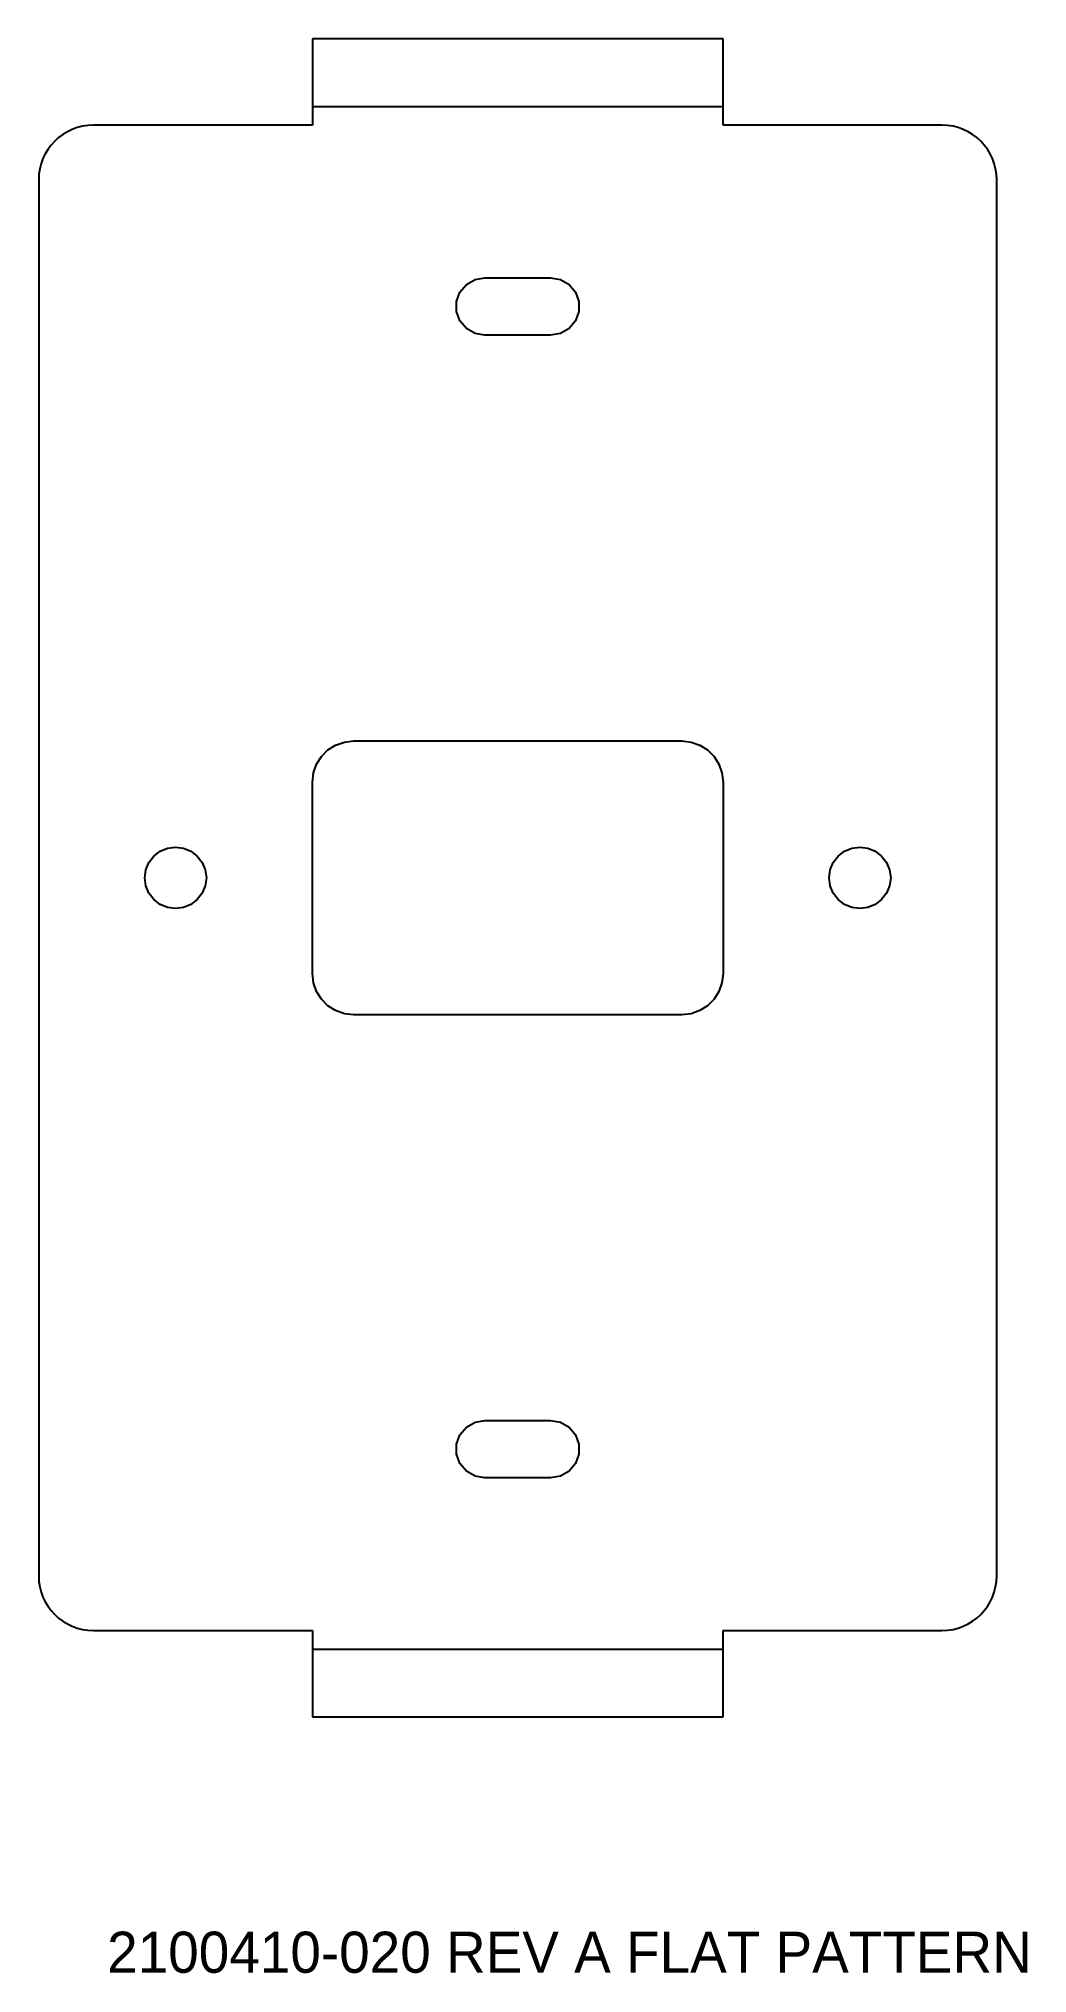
# Model space of a CAD drawing. Header units: millimetres. Extents: x -35 to 37, y -80 to 61.
import ezdxf

# ---------------------------------------------------------------- set-up
doc = ezdxf.new("R2010")
doc.units = ezdxf.units.MM

msp = doc.modelspace()

# ---------------------------------------------------------------- linework, layer by layer
for p, q in [((15, 61.3143), (-15, 61.3143)), ((-15, 61.3143), (-15, 55)), ((15, 55), (15, 61.3143)), ((-15, 55), (-31, 55)), ((31, 55), (15, 55)), ((-35, 51), (-35, -51)), ((35, -51), (35, 51)), ((-3.1182, 43.7234), (-2.4, 43.85)), ((-2.4, 43.85), (2.4, 43.85)), ((2.4, 43.85), (3.1182, 43.7234)), ((-4.4681, 42.1147), (-4.2187, 42.8)), ((-4.2187, 42.8), (-3.7499, 43.3587)), ((-3.7499, 43.3587), (-3.1182, 43.7234)), ((3.1182, 43.7234), (3.7499, 43.3587)), ((3.7499, 43.3587), (4.2187, 42.8)), ((4.2187, 42.8), (4.4681, 42.1147)), ((-4.4681, 41.3853), (-4.4681, 42.1147)), ((-4.2187, 40.7), (-4.4681, 41.3853)), ((4.4681, 41.3853), (4.2187, 40.7)), ((4.4681, 42.1147), (4.4681, 41.3853)), ((-3.7499, 40.1413), (-4.2187, 40.7)), ((-3.1182, 39.7766), (-3.7499, 40.1413)), ((-2.4, 39.65), (-3.1182, 39.7766)), ((2.4, 39.65), (-2.4, 39.65)), ((3.1182, 39.7766), (2.4, 39.65)), ((3.7499, 40.1413), (3.1182, 39.7766)), ((4.2187, 40.7), (3.7499, 40.1413)), ((-13.3017, 9.7029), (-12.6676, 9.9248)), ((-12.6676, 9.9248), (-12, 10)), ((-12, 10), (12, 10)), ((12, 10), (12.6676, 9.9248)), ((12.6676, 9.9248), (13.3017, 9.7029)), ((-14.7029, 8.3017), (-14.3455, 8.8705)), ((-14.3455, 8.8705), (-13.8705, 9.3455)), ((-13.8705, 9.3455), (-13.3017, 9.7029)), ((13.3017, 9.7029), (13.8705, 9.3455)), ((13.8705, 9.3455), (14.3455, 8.8705)), ((14.3455, 8.8705), (14.7029, 8.3017)), ((-15, 7), (-14.9248, 7.6676)), ((-14.9248, 7.6676), (-14.7029, 8.3017)), ((14.7029, 8.3017), (14.9248, 7.6676)), ((14.9248, 7.6676), (15, 7)), ((-15, -7), (-15, 7)), ((15, 7), (15, -7)), ((-26.9486, 1.125), (-26.591, 1.591)), ((-26.591, 1.591), (-26.125, 1.9486)), ((-26.125, 1.9486), (-25.5823, 2.1733)), ((-25.5823, 2.1733), (-25, 2.25)), ((-25, 2.25), (-24.4177, 2.1733)), ((-24.4177, 2.1733), (-23.875, 1.9486)), ((-23.875, 1.9486), (-23.409, 1.591)), ((-23.409, 1.591), (-23.0514, 1.125)), ((23.0514, 1.125), (23.409, 1.591)), ((23.409, 1.591), (23.875, 1.9486)), ((23.875, 1.9486), (24.4177, 2.1733)), ((24.4177, 2.1733), (25, 2.25)), ((25, 2.25), (25.5823, 2.1733)), ((25.5823, 2.1733), (26.125, 1.9486)), ((26.125, 1.9486), (26.591, 1.591)), ((26.591, 1.591), (26.9486, 1.125)), ((-27.25, 0), (-27.1733, 0.5823)), ((-27.1733, -0.5823), (-27.25, 0)), ((-27.1733, 0.5823), (-26.9486, 1.125)), ((-23.0514, 1.125), (-22.8267, 0.5823)), ((-22.8267, 0.5823), (-22.75, 0)), ((-22.75, 0), (-22.8267, -0.5823)), ((22.75, 0), (22.8267, 0.5823)), ((22.8267, -0.5823), (22.75, 0)), ((22.8267, 0.5823), (23.0514, 1.125)), ((26.9486, 1.125), (27.1733, 0.5823)), ((27.1733, 0.5823), (27.25, 0)), ((27.25, 0), (27.1733, -0.5823)), ((-26.9486, -1.125), (-27.1733, -0.5823)), ((-26.591, -1.591), (-26.9486, -1.125)), ((-23.0514, -1.125), (-23.409, -1.591)), ((-22.8267, -0.5823), (-23.0514, -1.125)), ((23.0514, -1.125), (22.8267, -0.5823)), ((23.409, -1.591), (23.0514, -1.125)), ((26.9486, -1.125), (26.591, -1.591)), ((27.1733, -0.5823), (26.9486, -1.125)), ((-26.125, -1.9486), (-26.591, -1.591)), ((-25.5823, -2.1733), (-26.125, -1.9486)), ((-25, -2.25), (-25.5823, -2.1733)), ((-24.4177, -2.1733), (-25, -2.25)), ((-23.875, -1.9486), (-24.4177, -2.1733)), ((-23.409, -1.591), (-23.875, -1.9486)), ((23.875, -1.9486), (23.409, -1.591)), ((24.4177, -2.1733), (23.875, -1.9486)), ((25, -2.25), (24.4177, -2.1733)), ((25.5823, -2.1733), (25, -2.25)), ((26.125, -1.9486), (25.5823, -2.1733)), ((26.591, -1.591), (26.125, -1.9486)), ((-14.9248, -7.6676), (-15, -7)), ((15, -7), (14.9248, -7.6676)), ((-14.7029, -8.3017), (-14.9248, -7.6676)), ((-14.3455, -8.8705), (-14.7029, -8.3017)), ((14.7029, -8.3017), (14.3455, -8.8705)), ((14.9248, -7.6676), (14.7029, -8.3017)), ((-13.8705, -9.3455), (-14.3455, -8.8705)), ((-13.3017, -9.7029), (-13.8705, -9.3455)), ((-12.6676, -9.9248), (-13.3017, -9.7029)), ((13.3017, -9.7029), (12.6676, -9.9248)), ((13.8705, -9.3455), (13.3017, -9.7029)), ((14.3455, -8.8705), (13.8705, -9.3455)), ((-12, -10), (-12.6676, -9.9248)), ((12, -10), (-12, -10)), ((12.6676, -9.9248), (12, -10)), ((-4.4681, -41.3853), (-4.2187, -40.7)), ((-4.2187, -40.7), (-3.7499, -40.1413)), ((-3.7499, -40.1413), (-3.1182, -39.7766)), ((-3.1182, -39.7766), (-2.4, -39.65)), ((-2.4, -39.65), (2.4, -39.65)), ((2.4, -39.65), (3.1182, -39.7766)), ((3.1182, -39.7766), (3.7499, -40.1413)), ((3.7499, -40.1413), (4.2187, -40.7)), ((4.2187, -40.7), (4.4681, -41.3853)), ((-4.4681, -42.1147), (-4.4681, -41.3853)), ((-4.2187, -42.8), (-4.4681, -42.1147)), ((4.4681, -42.1147), (4.2187, -42.8)), ((4.4681, -41.3853), (4.4681, -42.1147)), ((-3.7499, -43.3587), (-4.2187, -42.8)), ((-3.1182, -43.7234), (-3.7499, -43.3587)), ((-2.4, -43.85), (-3.1182, -43.7234)), ((3.1182, -43.7234), (2.4, -43.85)), ((3.7499, -43.3587), (3.1182, -43.7234)), ((4.2187, -42.8), (3.7499, -43.3587)), ((2.4, -43.85), (-2.4, -43.85)), ((-31, -55), (-15, -55)), ((-15, -55), (-15, -61.3143)), ((15, -61.3143), (15, -55)), ((15, -55), (31, -55)), ((-15, -61.3143), (15, -61.3143))]:
    msp.add_line(p, q)
for centre, start, end in [((-31, 51), 90, 180), ((31, 51), 0, 90), ((-31, -51), 180, 270), ((31, -51), 270, 360)]:
    msp.add_arc(centre, 4, start, end)
at = {"layer": 'BEND'}
for p, q in [((-15, 56.3572), (15, 56.3572)), ((-15, -56.3572), (15, -56.3572))]:
    msp.add_line(p, q, dxfattribs=at)

# ---------------------------------------------------------------- texts
at = {"layer": 'NOTES'}
msp.add_text('2100410-020 REV A FLAT PATTERN', height=3, dxfattribs=at).set_placement((-30, -80))

doc.saveas('drawing.dxf')
